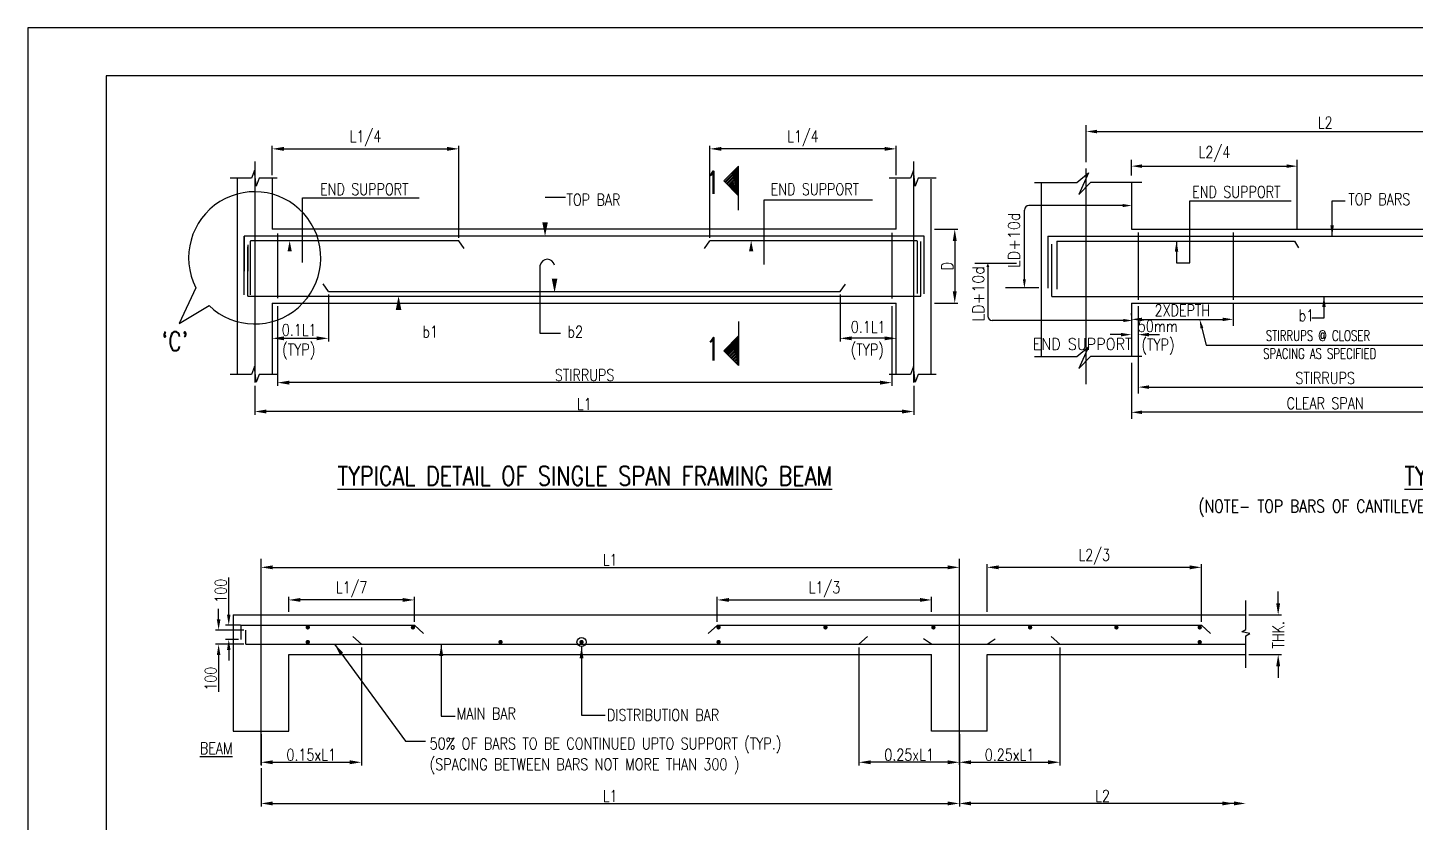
# Model space of a CAD drawing. Extents: x 345615 to 1272425, y -526289 to -156124.
# Drawn here: x 479679 to 512408, y -285013 to -266277 of the extents above; entities that cross this region are included whole.
import ezdxf
from ezdxf.enums import TextEntityAlignment as Align
from ezdxf.lldxf.tags import DXFTag

# ---------------------------------------------------------------- set-up
doc = ezdxf.new("R2010")
doc.units = 0
doc.header["$LTSCALE"] = 500
doc.header["$MEASUREMENT"] = 0
doc.header["$PDMODE"] = 35
doc.header["$PDSIZE"] = -15
doc.linetypes.add('CENTER2', pattern=[1.125, 0.75, -0.125, 0.125, -0.125])
doc.layers.get('DEFPOINTS').update_dxf_attribs({"color": 4})
for name, color, linetype in [('07', 5, 'Continuous'), ('09', 6, 'Continuous'), ('BRAKE LINE', 8, 'Continuous'), ('CEN', 8, 'CENTER'), ('col & circal', 8, 'CENTER2'), ('CUTOUT2', 9, 'Continuous'), ('DIM', 5, 'Continuous'), ('hat', 8, 'Continuous'), ('LINK', 2, 'Continuous'), ('NO. SECTION', 1, 'Continuous'), ('REINFORCEMENT', 6, 'Continuous'), ('S-COLUMN', 1, 'Continuous'), ('S-CONCRET LINE', 4, 'Continuous'), ('S-REINFORCEMENT', 6, 'Continuous'), ('S-SCHEDULE', 2, 'Continuous'), ('S-TEXT-1', 4, 'Continuous'), ('S-TITLE', 6, 'Continuous'), ('s_TITILE', 9, 'Continuous'), ('STIRRUPS', 2, 'Continuous'), ('TEXT1', 2, 'Continuous'), ('TXT', 4, 'Continuous')]:
    doc.layers.add(name, color=color, linetype=linetype)
doc.styles.add('ROMANC', font='simplex.shx', dxfattribs={"width": 0.8, "height": 250})
doc.styles.add('ROMANS', font='simplex.shx', dxfattribs={"width": 0.8, "height": 275, "bigfont": 'bigfont.shx'})
doc.styles.add('ROMENT', font='simplex.shx', dxfattribs={"bigfont": 'bigfont.shx'})
tags = doc.linetypes.add('CENTER', pattern=[2, 1.25, -0.25, 0.25, -0.25]).pattern_tags.tags
tags[10:11] = [DXFTag(74, 4), DXFTag(75, 0), DXFTag(340, '0'), DXFTag(46, 1.0), DXFTag(50, 0.0), DXFTag(44, 0.0), DXFTag(45, 0.0)]
tags[8:9] = [DXFTag(74, 4), DXFTag(75, 0), DXFTag(340, '0'), DXFTag(46, 1.0), DXFTag(50, 0.0), DXFTag(44, 0.0), DXFTag(45, 0.0)]
tags[6:7] = [DXFTag(74, 4), DXFTag(75, 0), DXFTag(340, '0'), DXFTag(46, 1.0), DXFTag(50, 0.0), DXFTag(44, 0.0), DXFTag(45, 0.0)]
tags[4:5] = [DXFTag(74, 4), DXFTag(75, 0), DXFTag(340, '0'), DXFTag(46, 1.0), DXFTag(50, 0.0), DXFTag(44, 0.0), DXFTag(45, 0.0)]
doc.dimstyles.new('Copy of INT2TIMES', dxfattribs={"dimtxt": 300, "dimasz": 275, "dimexe": 75, "dimexo": 75, "dimgap": 40, "dimtad": 1, "dimdec": 0, "dimlfac": 0.5, "dimrnd": 5, "dimzin": 0, "dimdsep": 46, "dimtxsty": 'ROMANS', "dimcen": -1, "dimclrd": 5, "dimclre": 5, "dimclrt": 4, "dimadec": 0, "dimazin": 0, "dimtfac": 1, "dimtdec": 0, "dimtix": 1, "dimtofl": 0, "dimtmove": 2, "dimatfit": 3, "dimfxl": 0, "dimtolj": 1, "dimtzin": 0, "dimarcsym": 0})
doc.dimstyles.new('Copy(2) of Standard', dxfattribs={"dimtxt": 300, "dimasz": 250, "dimexe": 75, "dimexo": 50, "dimgap": 50, "dimtad": 1, "dimdec": 0, "dimrnd": 5, "dimzin": 0, "dimdsep": 46, "dimtxsty": 'ROMANS', "dimcen": 0, "dimclrd": 5, "dimclre": 5, "dimclrt": 4, "dimadec": 0, "dimazin": 0, "dimtfac": 1, "dimtdec": 0, "dimtofl": 0, "dimtmove": 0, "dimatfit": 3, "dimfxl": 0, "dimtolj": 1, "dimtzin": 0, "dimarcsym": 0})
doc.dimstyles.new('INT1', dxfattribs={"dimtxt": 250, "dimasz": 250, "dimexe": 150, "dimexo": 60, "dimgap": 75, "dimtad": 1, "dimdec": 0, "dimzin": 0, "dimdsep": 46, "dimtxsty": 'ROMANS', "dimcen": -250, "dimclrd": 5, "dimclre": 5, "dimclrt": 4, "dimadec": 0, "dimazin": 0, "dimtfac": 1, "dimtdec": 0, "dimtix": 1, "dimtofl": 0, "dimtmove": 2, "dimatfit": 3, "dimfxl": 0, "dimtolj": 1, "dimtzin": 0, "dimarcsym": 0})
pattern_1 = [(225, (498796.122, -177858.11), (-19.505621, 19.505621), [])]

# ---------------------------------------------------------------- blocks, each defined once
blk = doc.blocks.new('*D15')
at = {"layer": 'DEFPOINTS', "color": 0, "ltscale": 2}
for p in [(485571, -272771), (500059, -272771), (485571, -274646)]:
    blk.add_point(p, dxfattribs=at)
at = {"layer": 'DIM', "color": 5, "lineweight": -2, "ltscale": 2}
for p, q in [((485571, -272846), (485571, -274721)), ((500059, -272846), (500059, -274721)), ((499784, -274646), (485846, -274646))]:
    blk.add_line(p, q, dxfattribs=at)
at = {"layer": 'DIM', "color": 5, "ltscale": 2}
for points in [[(485846, -274600), (485846, -274692), (485571, -274646)], [(499784, -274600), (499784, -274692), (500059, -274646)]]:
    blk.add_solid(points, dxfattribs=at)
at = {"layer": 'DIM', "color": 4, "ltscale": 2, "insert": (492815, -274469), "char_height": 275, "attachment_point": 5, "style": 'ROMANS'}
blk.add_mtext('\\A1;STIRRUPS', dxfattribs=at)
blk = doc.blocks.new('*D16')
at = {"layer": 'DEFPOINTS', "color": 0, "ltscale": 2}
for p in [(485032, -274646), (500579, -274646), (485032, -275327)]:
    blk.add_point(p, dxfattribs=at)
at = {"layer": 'DIM', "color": 5, "lineweight": -2, "ltscale": 2}
for p, q in [((485032, -274721), (485032, -275402)), ((500579, -274721), (500579, -275402)), ((500304, -275327), (485307, -275327))]:
    blk.add_line(p, q, dxfattribs=at)
at = {"layer": 'DIM', "color": 5, "ltscale": 2}
for points in [[(485307, -275281), (485307, -275373), (485032, -275327)], [(500304, -275281), (500304, -275373), (500579, -275327)]]:
    blk.add_solid(points, dxfattribs=at)
at = {"layer": 'DIM', "color": 4, "ltscale": 2, "insert": (492806, -275150), "char_height": 275, "attachment_point": 5, "style": 'ROMANS'}
blk.add_mtext('\\A1;L1', dxfattribs=at)
blk = doc.blocks.new('*D17')
at = {"layer": 'DEFPOINTS', "color": 0, "ltscale": 2}
for p in [(486772, -272496), (485445, -273601), (486772, -273601)]:
    blk.add_point(p, dxfattribs=at)
at = {"layer": 'DIM', "color": 5, "lineweight": -2, "ltscale": 2}
for p, q in [((486772, -272571), (486772, -273676)), ((485720, -273601), (486497, -273601))]:
    blk.add_line(p, q, dxfattribs=at)
at = {"layer": 'DIM', "color": 5, "ltscale": 2}
for points in [[(485720, -273556), (485720, -273647), (485445, -273601)], [(486497, -273556), (486497, -273647), (486772, -273601)]]:
    blk.add_solid(points, dxfattribs=at)
at = {"layer": 'DIM', "color": 4, "ltscale": 2, "insert": (486081, -273401), "char_height": 275, "attachment_point": 5, "style": 'ROMANS'}
blk.add_mtext('\\A1;0.1L1', dxfattribs=at)
blk = doc.blocks.new('*D18')
at = {"layer": 'DEFPOINTS', "color": 0, "ltscale": 2}
for p in [(500991, -271028), (500991, -272771), (501546, -272771)]:
    blk.add_point(p, dxfattribs=at)
at = {"layer": 'DIM', "color": 5, "lineweight": -2, "ltscale": 2}
for p, q in [((501066, -271028), (501621, -271028)), ((501546, -271303), (501546, -272496)), ((501066, -272771), (501621, -272771))]:
    blk.add_line(p, q, dxfattribs=at)
at = {"layer": 'DIM', "color": 5, "ltscale": 2}
for points in [[(501500, -271303), (501592, -271303), (501546, -271028)], [(501500, -272496), (501592, -272496), (501546, -272771)]]:
    blk.add_solid(points, dxfattribs=at)
at = {"layer": 'DIM', "color": 4, "ltscale": 2, "insert": (501368, -271900), "char_height": 275, "attachment_point": 5, "rotation": 90, "style": 'ROMANS'}
blk.add_mtext('\\A1;D', dxfattribs=at)
blk = doc.blocks.new('*D19')
at = {"layer": 'DEFPOINTS', "color": 0, "ltscale": 2}
for p in [(489845, -269133), (485445, -269827), (489845, -271303)]:
    blk.add_point(p, dxfattribs=at)
at = {"layer": 'DIM', "color": 5, "lineweight": -2, "ltscale": 2}
for p, q in [((485445, -269752), (485445, -269058)), ((485720, -269133), (489570, -269133)), ((489845, -271228), (489845, -269058))]:
    blk.add_line(p, q, dxfattribs=at)
at = {"layer": 'DIM', "color": 5, "ltscale": 2}
for points in [[(485720, -269087), (485720, -269179), (485445, -269133)], [(489570, -269087), (489570, -269179), (489845, -269133)]]:
    blk.add_solid(points, dxfattribs=at)
at = {"layer": 'DIM', "color": 4, "ltscale": 2, "insert": (487645, -268883), "char_height": 275, "attachment_point": 5, "style": 'ROMANS'}
blk.add_mtext('\\A1;L1/4', dxfattribs=at)
blk = doc.blocks.new('*D20')
at = {"layer": 'DEFPOINTS', "color": 0, "ltscale": 2}
for p in [(495766, -269133), (500166, -269827), (495766, -271303)]:
    blk.add_point(p, dxfattribs=at)
at = {"layer": 'DIM', "color": 5, "lineweight": -2, "ltscale": 2}
for p, q in [((495766, -271228), (495766, -269058)), ((499891, -269133), (496041, -269133)), ((500166, -269752), (500166, -269058))]:
    blk.add_line(p, q, dxfattribs=at)
at = {"layer": 'DIM', "color": 5, "ltscale": 2}
for points in [[(496041, -269087), (496041, -269179), (495766, -269133)], [(499891, -269087), (499891, -269179), (500166, -269133)]]:
    blk.add_solid(points, dxfattribs=at)
at = {"layer": 'DIM', "color": 4, "ltscale": 2, "insert": (497966, -268883), "char_height": 275, "attachment_point": 5, "style": 'ROMANS'}
blk.add_mtext('\\A1;L1/4', dxfattribs=at)
blk = doc.blocks.new('*D29')
at = {"layer": 'DEFPOINTS', "color": 0, "ltscale": 2}
for p in [(498839, -272496), (498839, -273601), (500166, -273601)]:
    blk.add_point(p, dxfattribs=at)
at = {"layer": 'DIM', "color": 5, "lineweight": -2, "ltscale": 2}
for p, q in [((498839, -272571), (498839, -273676)), ((499891, -273601), (499114, -273601))]:
    blk.add_line(p, q, dxfattribs=at)
at = {"layer": 'DIM', "color": 5, "ltscale": 2}
for points in [[(499114, -273556), (499114, -273647), (498839, -273601)], [(499891, -273556), (499891, -273647), (500166, -273601)]]:
    blk.add_solid(points, dxfattribs=at)
at = {"layer": 'DIM', "color": 4, "ltscale": 2, "insert": (499503, -273332), "char_height": 275, "attachment_point": 5, "style": 'ROMANS'}
blk.add_mtext('\\A1;0.1L1', dxfattribs=at)
blk = doc.blocks.new('*D92')
at = {"layer": 'DEFPOINTS', "color": 0, "ltscale": 2}
for p in [(485836, -279771), (485836, -280125), (488800, -280366)]:
    blk.add_point(p, dxfattribs=at)
at = {"layer": 'DIM', "color": 5, "lineweight": -2, "ltscale": 2}
for p, q in [((485836, -280050), (485836, -279696)), ((488525, -279771), (486111, -279771)), ((488800, -280291), (488800, -279696))]:
    blk.add_line(p, q, dxfattribs=at)
at = {"layer": 'DIM', "color": 5, "ltscale": 2}
for points in [[(486111, -279725), (486111, -279816), (485836, -279771)], [(488525, -279725), (488525, -279816), (488800, -279771)]]:
    blk.add_solid(points, dxfattribs=at)
at = {"layer": 'DIM', "color": 4, "ltscale": 2, "insert": (487318, -279521), "char_height": 275, "attachment_point": 5, "style": 'ROMANS'}
blk.add_mtext('\\A1;L1/7', dxfattribs=at)
blk = doc.blocks.new('*D93')
at = {"layer": 'DEFPOINTS', "color": 0, "ltscale": 2}
for p in [(501000, -279771), (501000, -280125), (495945, -280366)]:
    blk.add_point(p, dxfattribs=at)
at = {"layer": 'DIM', "color": 5, "lineweight": -2, "ltscale": 2}
for p, q in [((495945, -280291), (495945, -279696)), ((496220, -279771), (500725, -279771)), ((501000, -280050), (501000, -279696))]:
    blk.add_line(p, q, dxfattribs=at)
at = {"layer": 'DIM', "color": 5, "ltscale": 2}
for points in [[(496220, -279725), (496220, -279816), (495945, -279771)], [(500725, -279725), (500725, -279816), (501000, -279771)]]:
    blk.add_solid(points, dxfattribs=at)
at = {"layer": 'DIM', "color": 4, "ltscale": 2, "insert": (498473, -279521), "char_height": 275, "attachment_point": 5, "style": 'ROMANS'}
blk.add_mtext('\\A1;L1/3', dxfattribs=at)
blk = doc.blocks.new('*D94')
at = {"layer": 'DEFPOINTS', "color": 0, "ltscale": 2}
for p in [(502309, -279002), (502309, -280125), (507364, -280366)]:
    blk.add_point(p, dxfattribs=at)
at = {"layer": 'DIM', "color": 5, "lineweight": -2, "ltscale": 2}
for p, q in [((502309, -280050), (502309, -278927)), ((507089, -279002), (502584, -279002)), ((507364, -280291), (507364, -278927))]:
    blk.add_line(p, q, dxfattribs=at)
at = {"layer": 'DIM', "color": 5, "ltscale": 2}
for points in [[(502584, -278956), (502584, -279048), (502309, -279002)], [(507089, -278956), (507089, -279048), (507364, -279002)]]:
    blk.add_solid(points, dxfattribs=at)
at = {"layer": 'DIM', "color": 4, "ltscale": 2, "insert": (504836, -278753), "char_height": 275, "attachment_point": 5, "style": 'ROMANS'}
blk.add_mtext('\\A1;L2/3', dxfattribs=at)
blk = doc.blocks.new('*D95')
at = {"layer": 'DEFPOINTS', "color": 0, "ltscale": 2}
for p in [(508411, -280125), (509175, -280125), (508411, -281058)]:
    blk.add_point(p, dxfattribs=at)
at = {"layer": 'DIM', "color": 5, "lineweight": -2, "ltscale": 2}
for p, q in [((509175, -279850), (509175, -279575)), ((508486, -280125), (509250, -280125)), ((508486, -281058), (509250, -281058)), ((509175, -281333), (509175, -281608))]:
    blk.add_line(p, q, dxfattribs=at)
at = {"layer": 'DIM', "color": 5, "ltscale": 2}
for points in [[(509129, -279850), (509221, -279850), (509175, -280125)], [(509129, -281333), (509221, -281333), (509175, -281058)]]:
    blk.add_solid(points, dxfattribs=at)
at = {"layer": 'DIM', "color": 4, "ltscale": 2, "insert": (509175, -280592), "char_height": 275, "attachment_point": 5, "rotation": 90, "style": 'ROMANS'}
blk.add_mtext('\\A1;THK.', dxfattribs=at)
blk = doc.blocks.new('*D96')
at = {"layer": 'DEFPOINTS', "color": 0, "ltscale": 2}
for p in [(501655, -279002), (485181, -280125), (501655, -280125)]:
    blk.add_point(p, dxfattribs=at)
at = {"layer": 'DIM', "color": 5, "lineweight": -2, "ltscale": 2}
for p, q in [((485181, -280050), (485181, -278927)), ((485456, -279002), (501380, -279002)), ((501655, -280050), (501655, -278927))]:
    blk.add_line(p, q, dxfattribs=at)
at = {"layer": 'DIM', "color": 5, "ltscale": 2}
for points in [[(485456, -278956), (485456, -279048), (485181, -279002)], [(501380, -278956), (501380, -279048), (501655, -279002)]]:
    blk.add_solid(points, dxfattribs=at)
at = {"layer": 'DIM', "color": 4, "ltscale": 2, "insert": (493418, -278825), "char_height": 275, "attachment_point": 5, "style": 'ROMANS'}
blk.add_mtext('\\A1;L1', dxfattribs=at)
blk = doc.blocks.new('*D125')
at = {"layer": 'DEFPOINTS', "color": 0, "ltscale": 2}
for p in [(487550, -280817), (485181, -282865), (487550, -283599)]:
    blk.add_point(p, dxfattribs=at)
at = {"layer": 'DIM', "color": 5, "lineweight": -2, "ltscale": 2}
for p, q in [((487550, -280892), (487550, -283674)), ((485181, -282940), (485181, -283674)), ((485456, -283599), (487275, -283599))]:
    blk.add_line(p, q, dxfattribs=at)
at = {"layer": 'DIM', "color": 5, "ltscale": 2}
for points in [[(485456, -283553), (485456, -283645), (485181, -283599)], [(487275, -283553), (487275, -283645), (487550, -283599)]]:
    blk.add_solid(points, dxfattribs=at)
at = {"layer": 'DIM', "color": 4, "ltscale": 2, "insert": (486366, -283422), "char_height": 275, "attachment_point": 5, "style": 'ROMANS'}
blk.add_mtext('\\A1;0.15xL1', dxfattribs=at)
blk = doc.blocks.new('*D126')
at = {"layer": 'DEFPOINTS', "color": 0, "ltscale": 2}
for p in [(499286, -280817), (501655, -282865), (499286, -283599)]:
    blk.add_point(p, dxfattribs=at)
at = {"layer": 'DIM', "color": 5, "lineweight": -2, "ltscale": 2}
for p, q in [((499286, -280892), (499286, -283674)), ((501655, -282940), (501655, -283674)), ((501380, -283599), (499561, -283599))]:
    blk.add_line(p, q, dxfattribs=at)
at = {"layer": 'DIM', "color": 5, "ltscale": 2}
for points in [[(499561, -283553), (499561, -283645), (499286, -283599)], [(501380, -283553), (501380, -283645), (501655, -283599)]]:
    blk.add_solid(points, dxfattribs=at)
at = {"layer": 'DIM', "color": 4, "ltscale": 2, "insert": (500470, -283422), "char_height": 275, "attachment_point": 5, "style": 'ROMANS'}
blk.add_mtext('\\A1;0.25xL1', dxfattribs=at)
blk = doc.blocks.new('*D127')
at = {"layer": 'DEFPOINTS', "color": 0, "ltscale": 2}
for p in [(501655, -282865), (485181, -283662), (501655, -284570)]:
    blk.add_point(p, dxfattribs=at)
at = {"layer": 'DIM', "color": 5, "lineweight": -2, "ltscale": 2}
for p, q in [((501655, -282940), (501655, -284645)), ((485181, -283737), (485181, -284645)), ((485456, -284570), (501380, -284570))]:
    blk.add_line(p, q, dxfattribs=at)
at = {"layer": 'DIM', "color": 5, "ltscale": 2}
for points in [[(485456, -284524), (485456, -284616), (485181, -284570)], [(501380, -284524), (501380, -284616), (501655, -284570)]]:
    blk.add_solid(points, dxfattribs=at)
at = {"layer": 'DIM', "color": 4, "ltscale": 2, "insert": (493418, -284392), "char_height": 275, "attachment_point": 5, "style": 'ROMANS'}
blk.add_mtext('\\A1;L1', dxfattribs=at)
blk = doc.blocks.new('*D128')
at = {"layer": 'DEFPOINTS', "color": 0, "ltscale": 2}
for p in [(501655, -282865), (501655, -284570), (508411, -284570)]:
    blk.add_point(p, dxfattribs=at)
at = {"layer": 'DIM', "color": 5, "lineweight": -2, "ltscale": 2}
for p, q in [((501655, -282940), (501655, -284645)), ((508136, -284570), (501930, -284570))]:
    blk.add_line(p, q, dxfattribs=at)
at = {"layer": 'DIM', "color": 5, "ltscale": 2}
for points in [[(501930, -284524), (501930, -284616), (501655, -284570)], [(508136, -284524), (508136, -284616), (508411, -284570)]]:
    blk.add_solid(points, dxfattribs=at)
at = {"layer": 'DIM', "color": 4, "ltscale": 2, "insert": (505033, -284392), "char_height": 275, "attachment_point": 5, "style": 'ROMANS'}
blk.add_mtext('\\A1;L2', dxfattribs=at)
blk = doc.blocks.new('*D132')
at = {"layer": 'DEFPOINTS', "color": 0, "ltscale": 2}
for p in [(504024, -280817), (501655, -282865), (504024, -283599)]:
    blk.add_point(p, dxfattribs=at)
at = {"layer": 'DIM', "color": 5, "lineweight": -2, "ltscale": 2}
for p, q in [((504024, -280892), (504024, -283674)), ((501655, -282940), (501655, -283674)), ((501930, -283599), (503749, -283599))]:
    blk.add_line(p, q, dxfattribs=at)
at = {"layer": 'DIM', "color": 5, "ltscale": 2}
for points in [[(501930, -283553), (501930, -283645), (501655, -283599)], [(503749, -283553), (503749, -283645), (504024, -283599)]]:
    blk.add_solid(points, dxfattribs=at)
at = {"layer": 'DIM', "color": 4, "ltscale": 2, "insert": (502839, -283422), "char_height": 275, "attachment_point": 5, "style": 'ROMANS'}
blk.add_mtext('\\A1;0.25xL1', dxfattribs=at)
blk = doc.blocks.new('*D162')
at = {"layer": 'DEFPOINTS', "color": 0, "linetype": 'ByBlock'}
for p in [(484420, -280366), (484748, -280366), (484703, -280701)]:
    blk.add_point(p, dxfattribs=at)
at = {"layer": 'TXT', "color": 5, "linetype": 'ByBlock', "lineweight": -2}
for p, q in [((484420, -280116), (484420, -279242)), ((484698, -280366), (484345, -280366)), ((484653, -280701), (484345, -280701)), ((484420, -280951), (484420, -281201))]:
    blk.add_line(p, q, dxfattribs=at)
at = {"layer": 'TXT', "color": 5, "linetype": 'ByBlock'}
for points in [[(484379, -280116), (484462, -280116), (484420, -280366)], [(484379, -280951), (484462, -280951), (484420, -280701)]]:
    blk.add_solid(points, dxfattribs=at)
at = {"layer": 'TXT', "color": 4, "linetype": 'ByBlock', "insert": (484233, -279554), "char_height": 275, "attachment_point": 5, "rotation": 90, "style": 'ROMANS'}
blk.add_mtext('\\A1;100', dxfattribs=at)
blk = doc.blocks.new('*D163')
at = {"layer": 'DEFPOINTS', "color": 0}
for p in [(484825, -280482), (484181, -280817), (484825, -280817)]:
    blk.add_point(p, dxfattribs=at)
at = {"layer": 'DIM', "color": 5, "lineweight": -2}
for p, q in [((484181, -280232), (484181, -279982)), ((484775, -280482), (484106, -280482)), ((484775, -280817), (484106, -280817)), ((484181, -281067), (484181, -281941))]:
    blk.add_line(p, q, dxfattribs=at)
at = {"layer": 'DIM', "color": 5}
for points in [[(484139, -280232), (484223, -280232), (484181, -280482)], [(484139, -281067), (484223, -281067), (484181, -280817)]]:
    blk.add_solid(points, dxfattribs=at)
at = {"layer": 'DIM', "color": 4, "insert": (483993, -281629), "char_height": 275, "attachment_point": 5, "rotation": 90, "style": 'ROMANS'}
blk.add_mtext('\\A1;100', dxfattribs=at)
blk = doc.blocks.new('*D1048')
at = {"layer": 'DEFPOINTS', "color": 0}
for p in [(509625, -269541), (505715, -269915), (509625, -271180)]:
    blk.add_point(p, dxfattribs=at)
at = {"layer": 'DIM', "color": 5, "lineweight": -2}
for p, q in [((505715, -269765), (505715, -269391)), ((505965, -269541), (509375, -269541)), ((509625, -271030), (509625, -269391))]:
    blk.add_line(p, q, dxfattribs=at)
at = {"layer": 'DIM', "color": 5}
for points in [[(505965, -269499), (505965, -269582), (505715, -269541)], [(509375, -269499), (509375, -269582), (509625, -269541)]]:
    blk.add_solid(points, dxfattribs=at)
at = {"layer": 'DIM', "color": 4, "insert": (507670, -269256), "char_height": 275, "attachment_point": 5, "style": 'ROMANS'}
blk.add_mtext('\\A1;L2/4', dxfattribs=at)
blk = doc.blocks.new('*D1050')
at = {"layer": 'DEFPOINTS', "color": 0}
for p in [(505715, -274026), (514853, -274026), (505715, -275346)]:
    blk.add_point(p, dxfattribs=at)
at = {"layer": 'DIM', "color": 5, "lineweight": -2}
for p, q in [((505715, -274176), (505715, -275496)), ((514853, -274176), (514853, -275496)), ((514603, -275346), (505965, -275346))]:
    blk.add_line(p, q, dxfattribs=at)
at = {"layer": 'DIM', "color": 5}
for points in [[(505965, -275304), (505965, -275387), (505715, -275346)], [(514603, -275304), (514603, -275387), (514853, -275346)]]:
    blk.add_solid(points, dxfattribs=at)
at = {"layer": 'DIM', "color": 4, "insert": (510284, -275133), "char_height": 275, "attachment_point": 5, "style": 'ROMANS'}
blk.add_mtext('\\A1;CLEAR SPAN', dxfattribs=at)
blk = doc.blocks.new('*D1051')
at = {"layer": 'DEFPOINTS', "color": 0}
for p in [(505875, -272691), (514693, -272691), (514693, -274752)]:
    blk.add_point(p, dxfattribs=at)
at = {"layer": 'DIM', "color": 5, "lineweight": -2}
for p, q in [((505875, -272841), (505875, -274902)), ((514693, -272841), (514693, -274902)), ((506125, -274752), (514443, -274752))]:
    blk.add_line(p, q, dxfattribs=at)
at = {"layer": 'DIM', "color": 5}
for points in [[(506125, -274710), (506125, -274793), (505875, -274752)], [(514443, -274710), (514443, -274793), (514693, -274752)]]:
    blk.add_solid(points, dxfattribs=at)
at = {"layer": 'DIM', "color": 4, "insert": (510284, -274539), "char_height": 275, "attachment_point": 5, "style": 'ROMANS'}
blk.add_mtext('\\A1;STIRRUPS', dxfattribs=at)
blk = doc.blocks.new('*D1052')
at = {"layer": 'DEFPOINTS', "color": 0}
for p in [(508113, -272620), (505715, -273208), (508113, -273154)]:
    blk.add_point(p, dxfattribs=at)
at = {"layer": 'DIM', "color": 5, "lineweight": -2}
for p, q in [((508113, -272770), (508113, -273304)), ((505715, -273058), (505715, -273004)), ((505965, -273154), (507863, -273154))]:
    blk.add_line(p, q, dxfattribs=at)
at = {"layer": 'DIM', "color": 5}
for points in [[(505965, -273113), (505965, -273196), (505715, -273154)], [(507863, -273113), (507863, -273196), (508113, -273154)]]:
    blk.add_solid(points, dxfattribs=at)
at = {"layer": 'DIM', "color": 4, "insert": (506914, -272942), "char_height": 275, "attachment_point": 5, "style": 'ROMANS'}
blk.add_mtext('\\A1;2XDEPTH', dxfattribs=at)
blk = doc.blocks.new('*D1053')
at = {"layer": 'DEFPOINTS', "color": 0}
for p in [(505715, -273472), (505715, -273514), (505875, -273392)]:
    blk.add_point(p, dxfattribs=at)
at = {"layer": 'DIM', "color": 5, "lineweight": -2}
for p, q in [((505465, -273514), (505215, -273514)), ((505875, -273542), (505875, -273664)), ((506125, -273514), (506375, -273514)), ((505715, -273622), (505715, -273664))]:
    blk.add_line(p, q, dxfattribs=at)
at = {"layer": 'DIM', "color": 5}
for points in [[(505465, -273472), (505465, -273556), (505715, -273514)], [(506125, -273472), (506125, -273556), (505875, -273514)]]:
    blk.add_solid(points, dxfattribs=at)
at = {"layer": 'DIM', "color": 4, "insert": (506336, -273314), "char_height": 275, "attachment_point": 5, "style": 'ROMANS'}
blk.add_mtext('\\A1;50mm', dxfattribs=at)
blk = doc.blocks.new('*D1055')
at = {"layer": 'DEFPOINTS', "color": 0}
for p in [(515920, -268724), (504649, -269593), (515920, -269593)]:
    blk.add_point(p, dxfattribs=at)
at = {"layer": 'DIM', "color": 5, "lineweight": -2}
for p, q in [((504649, -269443), (504649, -268574)), ((515920, -269443), (515920, -268574)), ((504899, -268724), (515670, -268724))]:
    blk.add_line(p, q, dxfattribs=at)
at = {"layer": 'DIM', "color": 5}
for points in [[(504899, -268683), (504899, -268766), (504649, -268724)], [(515670, -268683), (515670, -268766), (515920, -268724)]]:
    blk.add_solid(points, dxfattribs=at)
at = {"layer": 'DIM', "color": 4, "insert": (510284, -268512), "char_height": 275, "attachment_point": 5, "style": 'ROMANS'}
blk.add_mtext('\\A1;L2', dxfattribs=at)
blk = doc.blocks.new('zw$155A')
at = {"layer": 's_TITILE', "color": 7}
blk.add_lwpolyline([(0, 0), (88000, 0), (88000, 58000), (0, 58000)], close=True, dxfattribs=at)
at = {"layer": 's_TITILE', "color": 1}
blk.add_lwpolyline([(1300, 800), (78500, 800), (78500, 57200), (1300, 57200)], close=True, dxfattribs=at)

msp = doc.modelspace()

# ---------------------------------------------------------------- hatches: boundary and pattern name
at = {"layer": 'NO. SECTION', "ltscale": 5}
h = msp.add_hatch(dxfattribs=at)
h.set_pattern_fill('ANSI31', color=256, scale=220.680914, angle=90, style=0)
h.set_pattern_definition(pattern_1)
h.paths.add_polyline_path([(496100.304, -269888.817), (496442.23, -269540.83), (496442.23, -270236.805)])
h = msp.add_hatch(dxfattribs=at)
h.set_pattern_fill('ANSI31', color=256, scale=220.680914, angle=90, style=0)
h.set_pattern_definition(pattern_1)
h.paths.add_polyline_path([(496100.304, -273893.449), (496442.23, -274241.436), (496442.23, -273545.461)])

# ---------------------------------------------------------------- linework, layer by layer
at = {"layer": '07', "elevation": 0, "flags": 128}
msp.add_lwpolyline([(492105.755, -271873.794, 0, 0, 0), (492105.755, -272523.651, 0, 132, 0), (492105.755, -272193.87, 132, 132, 0)], format="xyseb", dxfattribs=at)
at = {"layer": 'BRAKE LINE', "ltscale": 2, "elevation": 0}
for points in [[(485561.619, -269826.949), (485139.49, -269826.949), (485067.419, -270012.179), (485026.235, -269641.718), (484954.164, -269826.949), (484454.817, -269826.949)], [(501108.424, -269826.949), (500686.295, -269826.949), (500614.224, -270012.179), (500573.041, -269641.718), (500500.97, -269826.949), (500001.622, -269826.949)], [(485561.619, -274452.237), (485139.49, -274452.237), (485067.419, -274637.468), (485026.235, -274267.007), (484954.164, -274452.237), (484454.817, -274452.237)], [(501108.424, -274452.237), (500686.295, -274452.237), (500614.224, -274637.468), (500573.041, -274267.007), (500500.97, -274452.237), (500001.622, -274452.237)]]:
    msp.add_lwpolyline(points, dxfattribs=at)
at = {"layer": 'CEN'}
for p, q in [((485032.104, -269428.317, 0), (485032.104, -274646.013, 0)), ((500578.909, -274646.013, 0), (500578.909, -269428.317, 0)), ((504648.743, -274685.606, 0), (504648.743, -269593.088, 0))]:
    msp.add_line(p, q, dxfattribs=at)
at = {"layer": 'col & circal', "linetype": 'CENTER2', "ltscale": 50}
for p, q in [((485181.293, -283662.205, 0), (485181.293, -278800.175, 0)), ((501654.599, -283662.205, 0), (501654.599, -278800.175, 0))]:
    msp.add_line(p, q, dxfattribs=at)
at = {"layer": 'CUTOUT2', "linetype": 'Continuous', "elevation": 0}
msp.add_lwpolyline([(508411.43, -281374.553), (508411.446, -280618.196), (508508.511, -280562.15), (508315.229, -280524.263), (508411.446, -280466.317), (508411.424, -279783.258)], dxfattribs=at)
at = {"layer": 'DIM', "ltscale": 2}
for p, q in [((486159.722, -270284.348, 0), (488908.665, -270284.348, 0)), ((486159.722, -271811.696, 0), (486159.722, -270284.348, 0)), ((492362.233, -270282.326, 0), (491881.939, -270282.326, 0)), ((497046.135, -271858.512, 0), (497046.135, -270331.164, 0)), ((497046.135, -270331.164, 0), (499608.076, -270331.164, 0)), ((503188.103, -272206.794, 0), (503188.103, -270575.488, 0)), ((491764.102, -273490.138, 0), (491764.102, -271873.794, 0)), ((503005.257, -271837.877, 0), (502023.132, -271837.877, 0)), ((502324.569, -271921.575, 0), (502324.569, -273075.3, 0)), ((503528.253, -272413.874, 0), (502746.59, -272413.874, 0)), ((483252.481, -273248.295, 0), (483954.767, -272828.547, 0)), ((505525.281, -273180.712, 0), (502429.981, -273180.712, 0)), ((492244.397, -273490.138, 0), (491764.102, -273490.138, 0))]:
    msp.add_line(p, q, dxfattribs=at)
at = {"layer": 'DIM'}
for p, q in [((505509.86, -270470.076, 0), (503293.515, -270470.076, 0)), ((483642.926, -272408.615, 0), (483252.481, -273248.295, 0)), ((507375.527, -273359.926, 0), (507477.036, -273758.859, 0)), ((507477.036, -273758.859, 0), (512889.504, -273758.859, 0))]:
    msp.add_line(p, q, dxfattribs=at)
at = {"layer": 'DIM', "ltscale": 2, "elevation": 0, "flags": 128}
for points in [[(491881.939, -270282.326, 0, 0, 0), (491881.939, -271192.869, 0, 132, 0), (491881.939, -270863.088, 132, 132, 0)], [(486159.722, -271811.696, 0, 0, 0), (485856.701, -271811.696, 0, 0, 0), (485856.701, -271301.24, 0, 99, 0), (485856.701, -271548.576, 99, 99, 0)], [(497046.135, -271858.512, 0, 0, 0), (496743.115, -271858.512, 0, 0, 0), (496743.115, -271298.556, 0, 99, 0), (496743.115, -271545.892, 99, 99, 0)], [(488906.596, -273490.138, 0, 0, 0), (488426.301, -273490.138, 0, 0, 0), (488426.301, -272602.73, 0, 132, 0), (488426.301, -272932.511, 132, 132, 0)]]:
    msp.add_lwpolyline(points, format="xyseb", dxfattribs=at)
at = {"layer": 'DIM', "ltscale": 2}
for centre, radius, start, end in [((485032.104, -271702.765, 0), 1558.217, 226.2597038, 206.9354204), ((491934.928, -271912.899, 0), 175.245, 12.893919, 167.106081), ((502429.981, -273075.3, 0), 105.413, 180, 270)]:
    msp.add_arc(centre, radius, start, end, dxfattribs=at)
at = {"layer": 'DIM', "color": 5}
msp.add_arc((503293.515, -270575.488, 0), 105.413, 90, 180, dxfattribs=at)
for points in [[(505509.86, -270434.463, 0), (505509.86, -270505.686, 0), (505723.536, -270470.076, 0)], [(505525.281, -273216.325, 0), (505525.281, -273145.099, 0), (505738.954, -273180.712, 0)]]:
    msp.add_solid(points, dxfattribs=at)
at = {"layer": 'DIM', "ltscale": 2}
for points in [[(502361.473, -271921.575, 0), (502290.247, -271921.575, 0), (502325.86, -271831.281, 0)], [(503223.713, -272206.794, 0), (503152.49, -272206.794, 0), (503188.103, -272420.47, 0)]]:
    msp.add_solid(points, dxfattribs=at)
at = {"layer": 'DIM'}
msp.add_solid([(507341.266, -273368.642, 0), (507409.784, -273351.208, 0), (507323.223, -273154.377, 0)], dxfattribs=at)
at = {"layer": 'hat', "elevation": 0}
for points in [[(503426.932, -269922.454), (504427.274, -269922.454), (504703.846, -269698.516), (504472.131, -270206.11), (504756.172, -269914.991), (505959.921, -269914.991)], [(503426.932, -274026.355), (504427.274, -274026.355), (504703.846, -273802.417), (504472.131, -274310.011), (504756.172, -274018.892), (505959.921, -274018.892)]]:
    msp.add_lwpolyline(points, dxfattribs=at)
at = {"layer": 'hat'}
msp.add_circle((492742.318, -280764.584, 0), 107.407, dxfattribs=at)
at = {"layer": 'LINK'}
for p, q in [((500058.762, -271116.64, 0), (500058.762, -272665.626, 0)), ((505875.409, -271107.869, 0), (505875.409, -272691.151, 0)), ((508113.052, -271107.869, 0), (508113.052, -272691.151, 0))]:
    msp.add_line(p, q, dxfattribs=at)
at = {"layer": 'NO. SECTION'}
for p, q in [((496442.23, -269540.83, 0), (496100.304, -269888.817, 0)), ((496442.23, -270581.288, 0), (496442.23, -269540.83, 0)), ((496442.23, -270236.805, 0), (496100.304, -269888.817, 0)), ((496442.23, -273200.978, 0), (496442.23, -274241.436, 0)), ((496442.23, -273545.461, 0), (496100.304, -273893.449, 0)), ((496442.23, -274241.436, 0), (496100.304, -273893.449, 0))]:
    msp.add_line(p, q, dxfattribs=at)
at = {"layer": 'REINFORCEMENT', "linetype": 'Continuous'}
msp.add_arc((500652.609, -271311.669, 0), 8.8, 0, 90, dxfattribs=at)
at = {"layer": 'S-COLUMN', "color": 10, "ltscale": 2}
for p, q in [((485444.604, -269826.949, 0), (485444.604, -271027.869, 0)), ((500166.409, -271027.869, 0), (500166.409, -269843.791, 0)), ((500991.409, -274452.237, 0), (500991.409, -269843.791, 0)), ((503582.074, -269922.454, 0), (503582.074, -274026.355, 0)), ((505715.409, -269914.991, 0), (505715.409, -271027.869, 0)), ((485444.604, -272771.151, 0), (485444.604, -274452.237, 0)), ((500166.409, -274452.237, 0), (500166.409, -272771.151, 0)), ((505715.409, -272771.151, 0), (505715.409, -274018.892, 0))]:
    msp.add_line(p, q, dxfattribs=at)
at = {"layer": 'S-COLUMN', "color": 10, "ltscale": 2, "elevation": 0}
msp.add_lwpolyline([(484619.604, -269826.949), (484619.604, -274452.237)], dxfattribs=at)
at = {"layer": 'S-CONCRET LINE', "color": 130}
for p, q in [((500166.409, -271027.869, 0), (485444.604, -271027.869, 0)), ((505715.409, -271027.869, 0), (514853.404, -271027.869, 0)), ((485444.604, -272771.151, 0), (500166.409, -272771.151, 0)), ((505715.409, -272771.151, 0), (514853.404, -272771.151, 0)), ((484526.911, -280124.787, 0), (508411.435, -280124.787, 0)), ((484526.911, -280124.787, 0), (484526.911, -282864.98, 0)), ((485835.675, -281058.424, 0), (501000.217, -281058.424, 0)), ((485835.675, -282864.98, 0), (485835.675, -281058.424, 0)), ((501000.217, -282864.98, 0), (501000.217, -281058.424, 0)), ((502308.981, -281058.424, 0), (508411.435, -281058.424, 0)), ((502308.981, -282864.98, 0), (502308.981, -281058.424, 0)), ((484526.911, -282864.98, 0), (485835.675, -282864.98, 0)), ((502308.981, -282864.98, 0), (501000.217, -282864.98, 0))]:
    msp.add_line(p, q, dxfattribs=at)
at = {"layer": 'S-REINFORCEMENT', "linetype": 'Continuous'}
for p, q in [((500826.409, -271192.869, 0), (484784.604, -271192.869, 0)), ((484784.604, -272571.703, 0), (484784.604, -271192.869, 0)), ((484934.204, -272571.703, 0), (484934.204, -271311.669, 0)), ((489844.604, -271302.869, 0), (484943.004, -271302.869, 0)), ((489970.104, -271482.649, 0), (489844.604, -271302.869, 0)), ((495640.909, -271482.649, 0), (495766.409, -271302.869, 0)), ((500652.609, -271302.869, 0), (495766.409, -271302.869, 0)), ((500661.409, -271311.669, 0), (500661.409, -272541.593, 0)), ((500743.909, -272606.151, 0), (500743.909, -271317.731, 0)), ((500826.409, -272549.007, 0), (500826.409, -271192.869, 0)), ((484867.104, -272606.151, 0), (484867.104, -271445.475, 0)), ((484867.104, -272606.151, 0), (500743.909, -272606.151, 0)), ((486772.103, -272496.151, 0), (486646.603, -272316.371, 0)), ((486772.103, -272496.151, 0), (498838.91, -272496.151, 0)), ((498838.91, -272496.151, 0), (498970.669, -272320.906, 0))]:
    msp.add_line(p, q, dxfattribs=at)
at = {"layer": 'S-REINFORCEMENT'}
for p, q in [((503742.074, -271189.29, 0), (512675.618, -271189.29, 0)), ((503742.074, -271189.29, 0), (503742.074, -272415.198, 0)), ((503950.64, -271308.065, 0), (509557.774, -271308.065, 0)), ((503950.64, -271308.065, 0), (503950.64, -272445.6, 0)), ((509557.774, -271308.065, 0), (509657.081, -271465.726, 0)), ((503839.169, -272611.151, 0), (503839.169, -271381.206, 0)), ((503839.169, -272611.151, 0), (516834.6, -272611.151, 0))]:
    msp.add_line(p, q, dxfattribs=at)
at = {"layer": 'S-REINFORCEMENT', "linetype": 'ByBlock', "ltscale": 6}
for p, q in [((484702.71, -280366.032, 0), (484702.71, -280700.922, 0)), ((484702.71, -280366.032, 0), (488800.335, -280366.032, 0)), ((484825.077, -280817.179, 0), (484825.077, -280482.289, 0)), ((488800.335, -280366.032, 0), (489015.083, -280562.731, 0)), ((484825.077, -280817.179, 0), (508411.435, -280817.179, 0)), ((487350.225, -280633.901, 0), (487550.322, -280817.179, 0)), ((499485.667, -280633.901, 0), (499285.57, -280817.179, 0)), ((501000.217, -280817.179, 0), (500810.256, -280686.39, 0)), ((502308.981, -280817.179, 0), (502498.942, -280686.39, 0)), ((503823.531, -280633.901, 0), (504023.628, -280817.179, 0))]:
    msp.add_line(p, q, dxfattribs=at)
at = {"layer": 'S-REINFORCEMENT', "linetype": 'Continuous', "elevation": 0}
for points in [[(484784.604, -271192.869), (484784.604, -272017.869)], [(484867.104, -271392.962), (484867.104, -272017.869)]]:
    msp.add_lwpolyline(points, dxfattribs=at)
at = {"layer": 'S-REINFORCEMENT', "const_width": 50.698, "elevation": 0}
for points in [[(486258.796, -280417.771, 1), (486309.488, -280417.771, 1)], [(488740.142, -280417.771, 1), (488790.833, -280417.771, 1)], [(495948.974, -280417.771, 1), (495999.666, -280417.771, 1)], [(498470.1, -280417.771, 1), (498520.792, -280417.771, 1)], [(501016.424, -280417.771, 1), (501067.116, -280417.771, 1)], [(503297.006, -280417.771, 1), (503347.698, -280417.771, 1)], [(505332.643, -280417.771, 1), (505383.334, -280417.771, 1)], [(507298.484, -280417.771, 1), (507349.176, -280417.771, 1)], [(486258.796, -280764.584, 1), (486309.488, -280764.584, 1)], [(490806.316, -280764.584, 1), (490857.008, -280764.584, 1)], [(492716.972, -280764.584, 1), (492767.664, -280764.584, 1)], [(495948.974, -280764.584, 1), (495999.666, -280764.584, 1)], [(507298.484, -280764.584, 1), (507349.176, -280764.584, 1)]]:
    msp.add_lwpolyline(points, format="xyb", close=True, dxfattribs=at)
at = {"layer": 'S-REINFORCEMENT', "linetype": 'ByBlock', "ltscale": 6, "elevation": 0}
msp.add_lwpolyline([(495730.621, -280562.731), (495945.37, -280366.032), (507363.828, -280366.032), (507578.577, -280562.731)], dxfattribs=at)
at = {"layer": 'S-REINFORCEMENT'}
msp.add_arc((484943.004, -271311.669, 0), 8.8, 90, 180, dxfattribs=at)
at = {"layer": 'STIRRUPS'}
msp.add_line((485571.417, -271127.469, 0), (485571.417, -272655.673, 0), dxfattribs=at)

# ---------------------------------------------------------------- block references
at = {"xscale": 1.420454545454545, "yscale": 1.420454545454545, "zscale": 1.420454545454545}
msp.add_blockref('zw$155A', (479678.769, -348663.35), dxfattribs=at)

# ---------------------------------------------------------------- texts
at = {"layer": '09', "color": 2, "style": 'ROMANC', "width": 0.8}
msp.add_text("`C'", height=440, dxfattribs=at).set_placement((483148.945, -273669.751, 0), align=Align.MIDDLE)
at = {"layer": 'NO. SECTION', "style": 'ROMANS', "width": 0.7}
for p in [(495841.225, -269927.994, 0), (495841.225, -273854.272, 0)]:
    msp.add_text('1', height=533.333, dxfattribs=at).set_placement(p, align=Align.MIDDLE)
at = {"layer": 'S-SCHEDULE', "color": 4, "style": 'ROMANS', "width": 0.7}
for s, p in [('STIRRUPS @ CLOSER', (508883.467, -273663.58, 0)), ('SPACING AS SPECIFIED', (508818.85, -274088.615, 0))]:
    msp.add_text(s, height=250, dxfattribs=at).set_placement(p)
at = {"layer": 'S-TEXT-1', "width": 0.8}
for s, style, p in [('END SUPPORT', 'ROMENT', (486575.861, -270223.075, 0)), ('END SUPPORT', 'ROMENT', (497203.82, -270223.075, 0)), ('END SUPPORT', 'ROMENT', (507145.442, -270285.265, 0)), ('TOP BAR', 'ROMENT', (492387.716, -270471.446, 0)), ('TOP BARS', 'ROMENT', (510829.8, -270458.661, 0)), ('b1', 'ROMENT', (509657.734, -273199.881, 0)), ('b1', 'ROMENT', (488988.938, -273583.706, 0)), ('b2', 'ROMENT', (492409.736, -273583.706, 0)), ('(TYP)', 'ROMANS', (505949.532, -273890.535, 0)), ('(TYP)', 'ROMENT', (485680.119, -274006.745, 0)), ('(TYP)', 'ROMENT', (499091.628, -274006.745, 0)), ('MAIN BAR', 'ROMENT', (489797.429, -282587.224, 0)), ('%%UBEAM', 'ROMENT', (483738.334, -283406.189, 0))]:
    msp.add_text(s, height=275, dxfattribs=dict(at, style=style)).set_placement(p)
at = {"layer": 'S-TEXT-1', "style": 'ROMANS', "width": 0.9}
for p in [(502943.381, -271287.699, 0), (502103.25, -272551.417, 0)]:
    msp.add_text('LD+10d', height=275, rotation=90, dxfattribs=at).set_placement(p, align=Align.MIDDLE)
msp.add_text('END SUPPORT', height=275, dxfattribs=at).set_placement((504559.624, -273737.013, 0), align=Align.MIDDLE_CENTER)
at = {"layer": 'S-TEXT-1', "linetype": 'ByBlock', "style": 'ROMANS', "width": 0.8}
for s, p in [('DISTRIBUTION BAR', (493341.116, -282623.055, 0)), ('50%%% OF BARS TO BE CONTINUED UPTO SUPPORT (TYP.)', (489158.997, -283295.998, 0)), ('(SPACING BETWEEN BARS NOT MORE THAN 300 )', (489158.997, -283784.032, 0))]:
    msp.add_text(s, height=275, dxfattribs=at).set_placement(p)
at = {"layer": 'S-TITLE', "style": 'ROMANS', "width": 0.8}
for s, p in [('%%UTYPICAL DETAIL OF SINGLE SPAN FRAMING BEAM', (492819.87, -276844.992, 0)), ('%%UTYPICAL DETAIL OF CONTINUOUS FRAMING BEAM.', (518006.463, -276844.992, 0))]:
    msp.add_text(s, height=450, dxfattribs=at).set_placement(p, align=Align.MIDDLE_CENTER)
at = {"layer": 'TEXT1', "linetype": 'ByBlock', "style": 'ROMANS', "width": 0.8}
msp.add_text('(NOTE- TOP BARS OF CANTILEVER BEAMS TO BE ANCHORED INTO ADJACENT SPAN FOR MIN. 1.5XL, WHERE L IS CANTILEVER SPAN.)', height=300, dxfattribs=at).set_placement((518006.463, -277559.352, 0), align=Align.MIDDLE_CENTER)

# ---------------------------------------------------------------- dimensions: what is measured, and where the dimension line sits
at = {"layer": 'DIM'}
for base, p1, p2, text, picture, middle in [((515920.07, -268724.201, 0), (504648.743, -269593.088, 0), (515920.07, -269593.088, 0), 'L2', '*D1055', (510284.407, -268511.701, 0)), ((509624.759, -269540.723, 0), (505715.409, -269914.991, 0), (509624.759, -271180.037, 0), 'L2/4', '*D1048', (507670.084, -269256.199, 0)), ((508113.052, -273154.377, 0), (505715.409, -273207.93, 0), (508113.052, -272620.452, 0), '2XDEPTH', '*D1052', (506914.231, -272941.877, 0)), ((514693.404, -274751.508, 0), (505875.409, -272691.151, 0), (514693.404, -272691.151, 0), 'STIRRUPS', '*D1051', (510284.407, -274539.008, 0)), ((505715.409, -275345.614, 0), (514853.404, -274026.355, 0), (505715.409, -274026.355, 0), 'CLEAR SPAN', '*D1050', (510284.407, -275133.114, 0))]:
    dim = msp.add_linear_dim(base=base, p1=p1, p2=p2, text=text, dimstyle='INT1', override={"dimexo": 150, "dimlfac": 0.25}, dxfattribs=at)
    dim.commit()
    dim.dimension.update_dxf_attribs({"geometry": picture, "text_midpoint": middle})
at = {"layer": 'DIM', "ltscale": 2}
for base, p1, p2, text, picture, middle in [((489844.604, -269132.777, 0), (485444.604, -269826.949, 0), (489844.604, -271302.869, 0), 'L1/4', '*D19', (487644.604, -268883.253, 0)), ((502308.981, -279002.057, 0), (507363.828, -280366.032, 0), (502308.981, -280124.787, 0), 'L2/3', '*D94', (504836.405, -278752.533, 0)), ((501654.599, -279002.057, 0), (485181.293, -280124.787, 0), (501654.599, -280124.787, 0), 'L1', '*D96', (493417.946, -278824.557, 0)), ((485835.675, -279770.507, 0), (488800.335, -280366.032, 0), (485835.675, -280124.787, 0), 'L1/7', '*D92', (487318.005, -279520.983, 0)), ((487550.322, -283599.175, 0), (485181.293, -282864.98, 0), (487550.322, -280817.179, 0), '0.15xL1', '*D125', (486365.807, -283421.675, 0)), ((504023.628, -283599.175, 0), (501654.599, -282864.98, 0), (504023.628, -280817.179, 0), '0.25xL1', '*D132', (502839.113, -283421.675, 0)), ((501654.599, -284569.675, 0), (485181.293, -283662.205, 0), (501654.599, -282864.98, 0), 'L1', '*D127', (493417.946, -284392.175, 0))]:
    dim = msp.add_linear_dim(base=base, p1=p1, p2=p2, text=text, dimstyle='Copy of INT2TIMES', dxfattribs=at)
    dim.commit()
    dim.dimension.update_dxf_attribs({"geometry": picture, "text_midpoint": middle})
for base, p1, p2, angle, text, picture, middle in [((495766.409, -269132.777, 0), (500166.409, -269826.949, 0), (495766.409, -271302.869, 0), 180, 'L1/4', '*D20', (497966.409, -268883.253, 0)), ((501545.84, -272771.151, 0), (500991.409, -271027.869, 0), (500991.409, -272771.151, 0), 270, 'D', '*D18', (501368.34, -271899.51, 0)), ((485571.417, -274646.013, 0), (500058.762, -272771.151, 0), (485571.417, -272771.151, 0), 180, 'STIRRUPS', '*D15', (492815.09, -274468.513, 0)), ((485032.104, -275327.098, 0), (500578.909, -274646.013, 0), (485032.104, -274646.013, 0), 180, 'L1', '*D16', (492805.506, -275149.598, 0)), ((501000.217, -279770.507, 0), (495945.37, -280366.032, 0), (501000.217, -280124.787, 0), 180, 'L1/3', '*D93', (498472.794, -279520.983, 0)), ((499285.57, -283599.175, 0), (501654.599, -282864.98, 0), (499285.57, -280817.179, 0), 180, '0.25xL1', '*D126', (500470.085, -283421.675, 0)), ((501654.599, -284569.675, 0), (508411.382, -284569.675, 0), (501654.599, -282864.98, 0), 180, 'L2', '*D128', (505032.99, -284392.175, 0))]:
    dim = msp.add_linear_dim(base=base, p1=p1, p2=p2, angle=angle, text=text, dimstyle='Copy of INT2TIMES', dxfattribs=at)
    dim.commit()
    dim.dimension.update_dxf_attribs({"geometry": picture, "text_midpoint": middle})
dim = msp.add_linear_dim(base=(486772.103, -273601.367, 0), p1=(485444.604, -273601.367, 0), p2=(486772.103, -272496.151, 0), text='0.1L1', dimstyle='Copy of INT2TIMES', dxfattribs=at)
dim.commit()
dim.dimension.update_dxf_attribs({"geometry": '*D17', "text_midpoint": (486081.474, -273401.367, 0), "dimtype": 160})
for base, p1, p2, angle, text, picture, middle in [((498838.91, -273601.367, 0), (500166.409, -273601.367, 0), (498838.91, -272496.151, 0), 180, '0.1L1', '*D29', (499502.659, -273332.033, 0)), ((509175.101, -280124.787, 0), (508411.435, -281058.424, 0), (508411.435, -280124.787, 0), 90, 'THK.', '*D95', (509175.101, -280591.605, 0))]:
    dim = msp.add_linear_dim(base=base, p1=p1, p2=p2, angle=angle, text=text, dimstyle='Copy of INT2TIMES', dxfattribs=at)
    dim.commit()
    dim.dimension.update_dxf_attribs({"geometry": picture, "text_midpoint": middle, "dimtype": 160})
at = {"layer": 'DIM'}
dim = msp.add_linear_dim(base=(505715.409, -273513.975, 0), p1=(505875.409, -273391.986, 0), p2=(505715.409, -273471.986, 0), text='50mm', dimstyle='INT1', override={"dimexo": 150, "dimlfac": 0.25}, dxfattribs=at)
dim.commit()
dim.dimension.update_dxf_attribs({"geometry": '*D1053', "text_midpoint": (506335.896, -273313.975, 0), "dimtype": 160})
dim = msp.add_linear_dim(base=(484180.984, -280817.179, 0), p1=(484825.077, -280482.289, 0), p2=(484825.077, -280817.179, 0), angle=90, text='100', dimstyle='Copy(2) of Standard', dxfattribs=at)
dim.commit()
dim.dimension.update_dxf_attribs({"geometry": '*D163', "text_midpoint": (483993.484, -281629.084, 0)})
at = {"layer": 'TXT', "linetype": 'ByBlock'}
dim = msp.add_linear_dim(base=(484420.394, -280366.032, 0), p1=(484702.71, -280700.922, 0), p2=(484747.775, -280366.032, 0), angle=90, text='100', dimstyle='Copy(2) of Standard', dxfattribs=at)
dim.commit()
dim.dimension.update_dxf_attribs({"geometry": '*D162', "text_midpoint": (484232.894, -279554.127, 0)})

# ---------------------------------------------------------------- leaders
at = {"layer": 'DIM'}
for points in [[(506777.431, -271308.347, 0), (506777.431, -271820.514, 0), (507089.14, -271820.514, 0), (507089.14, -270361.52, 0), (509481.909, -270361.52, 0)], [(510446.909, -271189.29, 0), (510446.909, -270361.52, 0), (510757.119, -270361.52, 0)], [(510254.925, -272611.151, 0), (510254.925, -273122.017, 0), (509971.046, -273122.017, 0)]]:
    msp.add_leader(points, dimstyle='INT1', override={"dimexo": 150, "dimlfac": 0.25}, dxfattribs=at)
at = {"layer": 'DIM', "ltscale": 2}
for points in [[(486916.417, -280817.179, 0), (488588.627, -283097.912, 0), (489062.809, -283097.912, 0)], [(489433.396, -280817.179, 0), (489433.396, -282512.506, 0), (489762.235, -282512.506, 0)], [(492742.318, -280871.991, 0), (492742.318, -282491.484, 0), (493303.015, -282491.484, 0)], [(508136.382, -284569.675, 0), (507314.27, -284569.675, 0)]]:
    msp.add_leader(points, dimstyle='Copy of INT2TIMES', dxfattribs=at)

doc.saveas('drawing.dxf')
